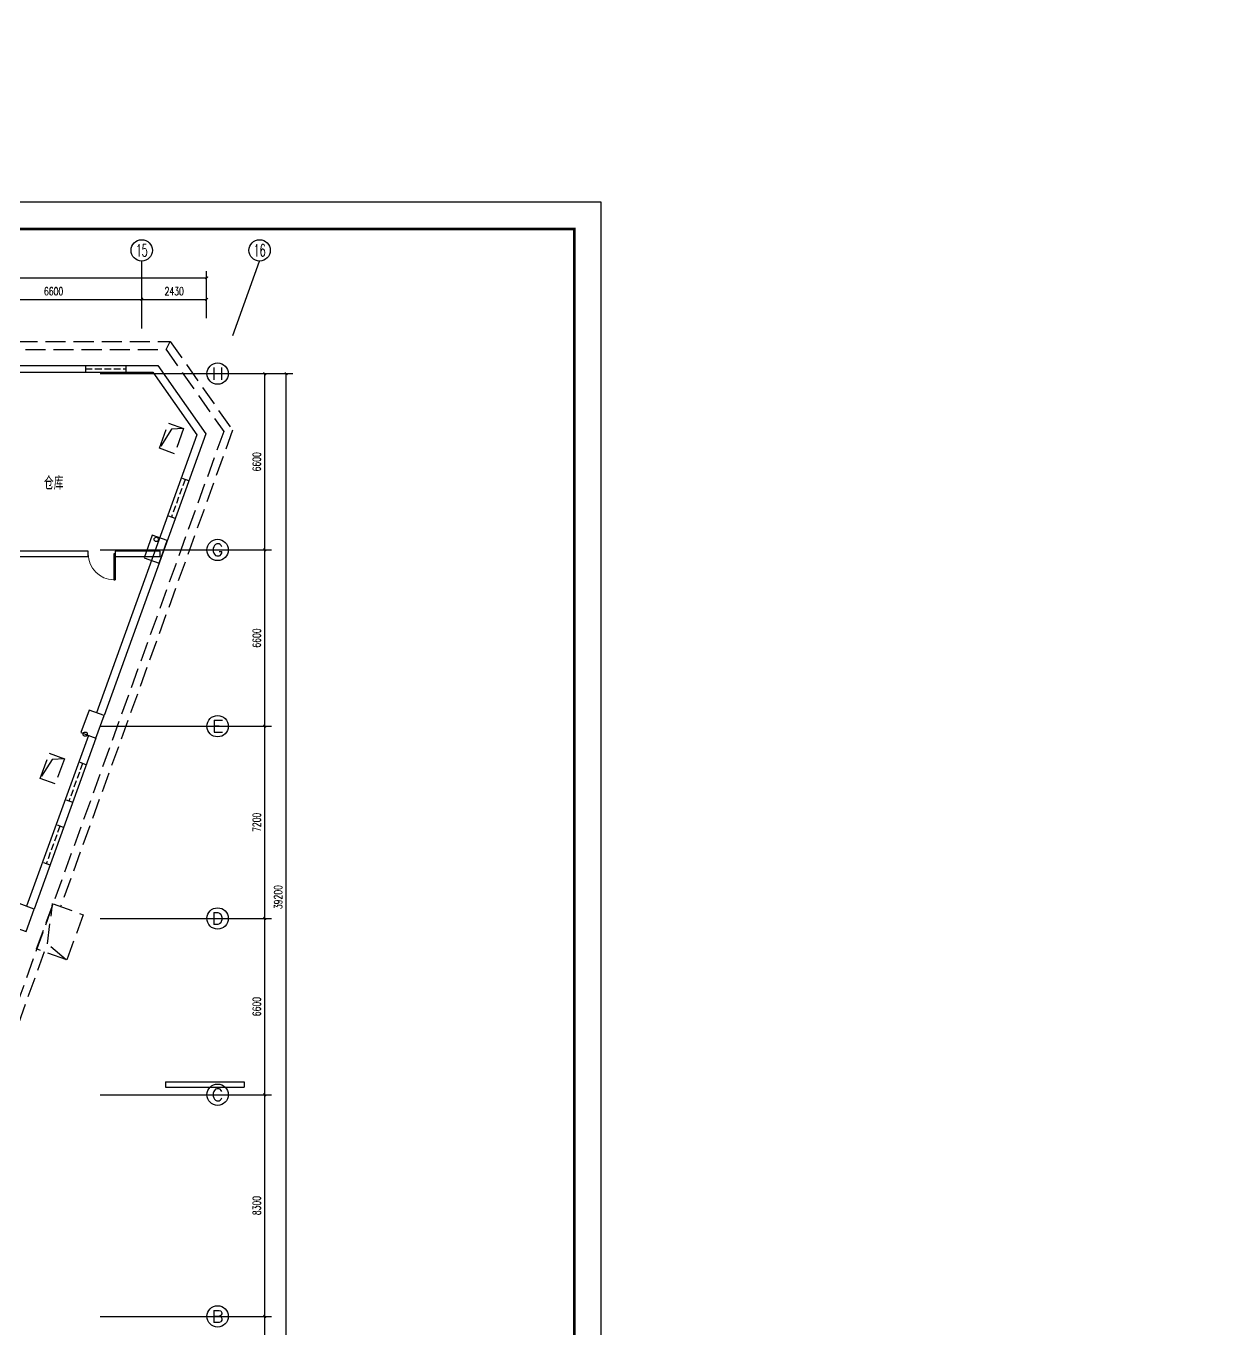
# Model space of a CAD drawing. Extents: x 2166032 to 5302137, y 581493 to 2416206.
# Drawn here: x 2754520 to 2799633, y 1196189 to 1244973 of the extents above; entities that cross this region are included whole.
import ezdxf
from ezdxf.enums import TextEntityAlignment as Align

# ---------------------------------------------------------------- set-up
doc = ezdxf.new("R2010")
doc.units = 0
doc.header["$LTSCALE"] = 1000
doc.header["$MEASUREMENT"] = 0
doc.linetypes.add('DASH', pattern=[0.35, 0.25, -0.1])
for name, color, linetype in [('AXIS', 3, 'Continuous'), ('AXIS_TEXT', 7, 'Continuous'), ('COLUMN', 2, 'Continuous'), ('PUB_TEXT', 7, 'Continuous'), ('PUB_TITLE', 137, 'Continuous'), ('WALL', 8, 'Continuous'), ('WINDOW', 8, 'Continuous'), ('地沟', 8, 'Continuous'), ('屋面', 151, 'Continuous')]:
    doc.layers.add(name, color=color, linetype=linetype)
doc.styles.add('_TCH_AXIS', font='complex_.ttf')
doc.styles.add('COMPLEX', font='complex_.ttf')
doc.styles.add('DIM_FONT', font='simplex_.ttf', dxfattribs={"width": 0.7})
doc.styles.add('TSSD_REIN', font='tssdeng.shx', dxfattribs={"width": 0.7, "bigfont": 'tssdchn.shx'})
doc.dimstyles.new('DIMN', dxfattribs={"dimtxt": 300, "dimasz": 100, "dimexe": 250, "dimexo": 300, "dimgap": 150, "dimtad": 1, "dimdec": 0, "dimzin": 0, "dimdsep": 46, "dimtxsty": 'DIM_FONT', "dimblk": 'ARCHTICK', "dimcen": 0.09, "dimclrt": 7, "dimazin": 2, "dimtfac": 1, "dimtdec": 0, "dimtix": 1, "dimtmove": 2, "dimatfit": 3, "dimldrblk": 'ARCHTICK', "dimfxl": 1, "dimtolj": 1, "dimtzin": 0, "dimarcsym": 0})

# ---------------------------------------------------------------- blocks, each defined once
blk = doc.blocks.new('_ArchTick')
at = {"color": 0, "linetype": 'ByBlock', "const_width": 0.4}
blk.add_lwpolyline([(-0.5, -0.5), (0.5, 0.5)], dxfattribs=at)
blk = doc.blocks.new('*D2555')
at = {"layer": 'AXIS', "color": 0, "lineweight": -2}
for p, q in [((2752251, 1234038), (2752251, 1234990)), ((2752251, 1234740), (2758851, 1234740)), ((2758851, 1234038), (2758851, 1234990))]:
    blk.add_line(p, q, dxfattribs=at)
at = {"layer": 'Defpoints', "color": 0}
for p in [(2758851, 1234740), (2752251, 1233738), (2758851, 1233738)]:
    blk.add_point(p, dxfattribs=at)
at = {"layer": 'AXIS', "color": 0, "lineweight": -2, "xscale": 100, "yscale": 100, "zscale": 100, "rotation": 180}
blk.add_blockref('_ArchTick', (2752251, 1234740), dxfattribs=at)
at = {"layer": 'AXIS', "color": 0, "lineweight": -2, "xscale": 100, "yscale": 100, "zscale": 100}
blk.add_blockref('_ArchTick', (2758851, 1234740), dxfattribs=at)
at = {"layer": 'AXIS', "color": 7, "insert": (2755551, 1235041), "char_height": 300, "attachment_point": 5, "style": 'DIM_FONT'}
blk.add_mtext('\\A1;6600', dxfattribs=at)
blk = doc.blocks.new('*D2556')
at = {"layer": 'AXIS', "color": 0, "lineweight": -2}
for p, q in [((2758851, 1234038), (2758851, 1234990)), ((2758851, 1234740), (2761282, 1234740)), ((2761282, 1234038), (2761282, 1234990))]:
    blk.add_line(p, q, dxfattribs=at)
at = {"layer": 'Defpoints', "color": 0}
for p in [(2761282, 1234740), (2758851, 1233738), (2761282, 1233738)]:
    blk.add_point(p, dxfattribs=at)
at = {"layer": 'AXIS', "color": 0, "lineweight": -2, "xscale": 100, "yscale": 100, "zscale": 100, "rotation": 180}
blk.add_blockref('_ArchTick', (2758851, 1234740), dxfattribs=at)
at = {"layer": 'AXIS', "color": 0, "lineweight": -2, "xscale": 100, "yscale": 100, "zscale": 100}
blk.add_blockref('_ArchTick', (2761282, 1234740), dxfattribs=at)
at = {"layer": 'AXIS', "color": 7, "insert": (2760067, 1235045), "char_height": 300, "attachment_point": 5, "style": 'DIM_FONT'}
blk.add_mtext('\\A1;2430', dxfattribs=at)
blk = doc.blocks.new('*D2557')
at = {"layer": 'AXIS', "color": 0, "lineweight": -2}
for p, q in [((2683651, 1234338), (2683651, 1235790)), ((2761282, 1234338), (2761282, 1235790)), ((2683651, 1235540), (2761282, 1235540))]:
    blk.add_line(p, q, dxfattribs=at)
at = {"layer": 'Defpoints', "color": 0}
for p in [(2761282, 1235540), (2683651, 1234038), (2761282, 1234038)]:
    blk.add_point(p, dxfattribs=at)
at = {"layer": 'AXIS', "color": 0, "lineweight": -2, "xscale": 100, "yscale": 100, "zscale": 100, "rotation": 180}
blk.add_blockref('_ArchTick', (2683651, 1235540), dxfattribs=at)
at = {"layer": 'AXIS', "color": 0, "lineweight": -2, "xscale": 100, "yscale": 100, "zscale": 100}
blk.add_blockref('_ArchTick', (2761282, 1235540), dxfattribs=at)
at = {"layer": 'AXIS', "color": 7, "insert": (2722467, 1235841), "char_height": 300, "attachment_point": 5, "style": 'DIM_FONT'}
blk.add_mtext('\\A1;77630', dxfattribs=at)
blk = doc.blocks.new('*D2572')
at = {"layer": 'AXIS', "color": 0, "lineweight": -2}
for p, q in [((2761256, 1196658), (2763706, 1196658)), ((2763456, 1192758), (2763456, 1196658)), ((2761256, 1192758), (2763706, 1192758))]:
    blk.add_line(p, q, dxfattribs=at)
at = {"layer": 'Defpoints', "color": 0}
for p in [(2760956, 1196658), (2763456, 1196658), (2760956, 1192758)]:
    blk.add_point(p, dxfattribs=at)
at = {"layer": 'AXIS', "color": 0, "lineweight": -2, "xscale": 100, "yscale": 100, "zscale": 100}
for p, rotation in [((2763456, 1196658), 90), ((2763456, 1192758), 270)]:
    blk.add_blockref('_ArchTick', p, dxfattribs=dict(at, rotation=rotation))
at = {"layer": 'AXIS', "color": 7, "insert": (2763155, 1194708), "char_height": 300, "attachment_point": 5, "rotation": 90, "style": 'DIM_FONT'}
blk.add_mtext('\\A1;3900', dxfattribs=at)
blk = doc.blocks.new('*D2573')
at = {"layer": 'AXIS', "color": 0, "lineweight": -2}
for p, q in [((2761256, 1204958), (2763706, 1204958)), ((2763456, 1196658), (2763456, 1204958)), ((2761256, 1196658), (2763706, 1196658))]:
    blk.add_line(p, q, dxfattribs=at)
at = {"layer": 'Defpoints', "color": 0}
for p in [(2760956, 1204958), (2763456, 1204958), (2760956, 1196658)]:
    blk.add_point(p, dxfattribs=at)
at = {"layer": 'AXIS', "color": 0, "lineweight": -2, "xscale": 100, "yscale": 100, "zscale": 100}
for p, rotation in [((2763456, 1204958), 90), ((2763456, 1196658), 270)]:
    blk.add_blockref('_ArchTick', p, dxfattribs=dict(at, rotation=rotation))
at = {"layer": 'AXIS', "color": 7, "insert": (2763155, 1200808), "char_height": 300, "attachment_point": 5, "rotation": 90, "style": 'DIM_FONT'}
blk.add_mtext('\\A1;8300', dxfattribs=at)
blk = doc.blocks.new('*D2574')
at = {"layer": 'AXIS', "color": 0, "lineweight": -2}
for p, q in [((2761256, 1211558), (2763706, 1211558)), ((2763456, 1204958), (2763456, 1211558)), ((2761256, 1204958), (2763706, 1204958))]:
    blk.add_line(p, q, dxfattribs=at)
at = {"layer": 'Defpoints', "color": 0}
for p in [(2760956, 1211558), (2763456, 1211558), (2760956, 1204958)]:
    blk.add_point(p, dxfattribs=at)
at = {"layer": 'AXIS', "color": 0, "lineweight": -2, "xscale": 100, "yscale": 100, "zscale": 100}
for p, rotation in [((2763456, 1211558), 90), ((2763456, 1204958), 270)]:
    blk.add_blockref('_ArchTick', p, dxfattribs=dict(at, rotation=rotation))
at = {"layer": 'AXIS', "color": 7, "insert": (2763155, 1208258), "char_height": 300, "attachment_point": 5, "rotation": 90, "style": 'DIM_FONT'}
blk.add_mtext('\\A1;6600', dxfattribs=at)
blk = doc.blocks.new('*D2575')
at = {"layer": 'AXIS', "color": 0, "lineweight": -2}
for p, q in [((2761256, 1218758), (2763706, 1218758)), ((2763456, 1211558), (2763456, 1218758)), ((2761256, 1211558), (2763706, 1211558))]:
    blk.add_line(p, q, dxfattribs=at)
at = {"layer": 'Defpoints', "color": 0}
for p in [(2760956, 1218758), (2763456, 1218758), (2760956, 1211558)]:
    blk.add_point(p, dxfattribs=at)
at = {"layer": 'AXIS', "color": 0, "lineweight": -2, "xscale": 100, "yscale": 100, "zscale": 100}
for p, rotation in [((2763456, 1218758), 90), ((2763456, 1211558), 270)]:
    blk.add_blockref('_ArchTick', p, dxfattribs=dict(at, rotation=rotation))
at = {"layer": 'AXIS', "color": 7, "insert": (2763155, 1215158), "char_height": 300, "attachment_point": 5, "rotation": 90, "style": 'DIM_FONT'}
blk.add_mtext('\\A1;7200', dxfattribs=at)
blk = doc.blocks.new('*D2576')
at = {"layer": 'AXIS', "color": 0, "lineweight": -2}
for p, q in [((2761256, 1225358), (2763706, 1225358)), ((2763456, 1218758), (2763456, 1225358)), ((2761256, 1218758), (2763706, 1218758))]:
    blk.add_line(p, q, dxfattribs=at)
at = {"layer": 'Defpoints', "color": 0}
for p in [(2760956, 1225358), (2763456, 1225358), (2760956, 1218758)]:
    blk.add_point(p, dxfattribs=at)
at = {"layer": 'AXIS', "color": 0, "lineweight": -2, "xscale": 100, "yscale": 100, "zscale": 100}
for p, rotation in [((2763456, 1225358), 90), ((2763456, 1218758), 270)]:
    blk.add_blockref('_ArchTick', p, dxfattribs=dict(at, rotation=rotation))
at = {"layer": 'AXIS', "color": 7, "insert": (2763155, 1222058), "char_height": 300, "attachment_point": 5, "rotation": 90, "style": 'DIM_FONT'}
blk.add_mtext('\\A1;6600', dxfattribs=at)
blk = doc.blocks.new('*D2577')
at = {"layer": 'AXIS', "color": 0, "lineweight": -2}
for p, q in [((2761256, 1231958), (2763706, 1231958)), ((2763456, 1225358), (2763456, 1231958)), ((2761256, 1225358), (2763706, 1225358))]:
    blk.add_line(p, q, dxfattribs=at)
at = {"layer": 'Defpoints', "color": 0}
for p in [(2760956, 1231958), (2763456, 1231958), (2760956, 1225358)]:
    blk.add_point(p, dxfattribs=at)
at = {"layer": 'AXIS', "color": 0, "lineweight": -2, "xscale": 100, "yscale": 100, "zscale": 100}
for p, rotation in [((2763456, 1231958), 90), ((2763456, 1225358), 270)]:
    blk.add_blockref('_ArchTick', p, dxfattribs=dict(at, rotation=rotation))
at = {"layer": 'AXIS', "color": 7, "insert": (2763155, 1228658), "char_height": 300, "attachment_point": 5, "rotation": 90, "style": 'DIM_FONT'}
blk.add_mtext('\\A1;6600', dxfattribs=at)
blk = doc.blocks.new('*D2578')
at = {"layer": 'AXIS', "color": 0, "lineweight": -2}
for p, q in [((2761256, 1231958), (2764506, 1231958)), ((2764256, 1192758), (2764256, 1231958)), ((2761256, 1192758), (2764506, 1192758))]:
    blk.add_line(p, q, dxfattribs=at)
at = {"layer": 'Defpoints', "color": 0}
for p in [(2760956, 1231958), (2764256, 1231958), (2760956, 1192758)]:
    blk.add_point(p, dxfattribs=at)
at = {"layer": 'AXIS', "color": 0, "lineweight": -2, "xscale": 100, "yscale": 100, "zscale": 100}
for p, rotation in [((2764256, 1231958), 90), ((2764256, 1192758), 270)]:
    blk.add_blockref('_ArchTick', p, dxfattribs=dict(at, rotation=rotation))
at = {"layer": 'AXIS', "color": 7, "insert": (2763955, 1212358), "char_height": 300, "attachment_point": 5, "rotation": 90, "style": 'DIM_FONT'}
blk.add_mtext('\\A1;39200', dxfattribs=at)
blk = doc.blocks.new('$DorLib2D$00000001')
for p, q in [((0.45, 0.975), (0.5, 0.975)), ((0.45, 0), (0.45, 0.975)), ((0.5, 0), (0.5, 0.975)), ((0.5, 0), (0.45, 0))]:
    blk.add_line(p, q)
at = {"lineweight": 13}
blk.add_arc((0.475, 0), 0.975, 91.4693, 180, dxfattribs=at)
blk = doc.blocks.new('_AXISO')
blk.add_circle((0, 0), 0.5)
at = {"layer": 'AXIS_TEXT', "style": 'COMPLEX', "width": 1.171875}
blk.add_attdef('A', text='', height=0.56, dxfattribs=at).set_placement((-0.25, -0.28), (0.25, -0.28), align=Align.FIT)

msp = doc.modelspace()

# ---------------------------------------------------------------- linework, layer by layer
msp.add_circle((2604640.5, 1020101.3), 438608.5)
at = {"layer": 'AXIS'}
for p, q in [((2758851.5, 1233642.7), (2758851.5, 1236173.8)), ((2762258.4, 1233383.6), (2763265.6, 1236173.8)), ((2757290.9, 1231957.8), (2761290.9, 1231957.8)), ((2757290.9, 1225357.8), (2761290.9, 1225357.8)), ((2757290.9, 1218757.8), (2761290.9, 1218757.8)), ((2757290.9, 1211557.8), (2761290.9, 1211557.8)), ((2757290.9, 1204957.8), (2761290.9, 1204957.8)), ((2757290.9, 1196657.8), (2761290.9, 1196657.8))]:
    msp.add_line(p, q, dxfattribs=at)
msp.add_circle((2763265.6, 1236573.8), 400, dxfattribs=at)
at = {"layer": 'COLUMN'}
for p, q in [((2756877.6, 1219362.2), (2756572, 1218515.7)), ((2757441.9, 1219158.5), (2756877.6, 1219362.2)), ((2757136.3, 1218311.9), (2757441.9, 1219158.5)), ((2756572, 1218515.7), (2757136.3, 1218311.9)), ((2754826.3, 1211911.3), (2754261.9, 1212115)), ((2754520.7, 1211064.8), (2754826.3, 1211911.3)), ((2753956.3, 1211268.5), (2754520.7, 1211064.8))]:
    msp.add_line(p, q, dxfattribs=at)
at = {"layer": 'PUB_TITLE'}
msp.add_lwpolyline([(2670952.5, 1178978), (2776052.5, 1178978), (2776052.5, 1238378), (2670952.5, 1238378)], close=True, dxfattribs=at)
at = {"layer": 'PUB_TITLE', "const_width": 100}
msp.add_lwpolyline([(2673452.5, 1179978), (2775052.5, 1179978), (2775052.5, 1237378), (2673452.5, 1237378)], close=True, dxfattribs=at)
at = {"layer": 'WALL'}
for p, q in [((2746751.5, 1232257.8), (2759454.3, 1232257.8)), ((2746751.5, 1232007.8), (2759263.4, 1232007.8)), ((2759263.4, 1232007.8), (2760914.5, 1229661.2)), ((2759454.3, 1232257.8), (2761249.7, 1229706.2)), ((2760914.5, 1229661.2), (2757159.3, 1219260.5)), ((2761249.7, 1229706.2), (2757441.5, 1219158.6)), ((2756851.5, 1225307.8), (2752551.5, 1225307.8)), ((2752551.5, 1225107.8), (2756851.5, 1225107.8)), ((2756851.5, 1225107.8), (2756851.5, 1225307.8)), ((2759542.7, 1225307.8), (2757851.5, 1225307.8)), ((2757851.5, 1225307.8), (2757851.5, 1225107.8)), ((2757851.5, 1225107.8), (2759542.7, 1225107.8)), ((2759542.7, 1225107.8), (2759542.7, 1225307.8)), ((2756853.7, 1218414), (2754542.8, 1212013.6)), ((2757135.8, 1218312.1), (2754825, 1211911.8)), ((2759742.5, 1205440.9), (2762692.5, 1205440.9)), ((2759742.5, 1205440.9), (2759742.5, 1205240.9)), ((2762692.5, 1205440.9), (2762692.5, 1205240.9)), ((2759742.5, 1205240.9), (2762692.5, 1205240.9))]:
    msp.add_line(p, q, dxfattribs=at)
msp.add_lwpolyline([(2759241.6, 1225911.1), (2758936, 1225064.6), (2759500.3, 1224860.8), (2759805.9, 1225707.4), (2759241.6, 1225911.1)], dxfattribs=at)
at = {"layer": 'WINDOW', "linetype": 'DASH'}
for p, q in [((2756751.3, 1232257.8, 800), (2756751.3, 1232007.8, 800)), ((2756751.3, 1232132.8, 800), (2758251.3, 1232132.8, 800)), ((2758251.3, 1232257.8, 800), (2758251.3, 1232007.8, 800)), ((2760471.6, 1227992.8, 800), (2759962.2, 1226582, 800)), ((2760612.7, 1227941.9, 800), (2760330.5, 1228043.8, 800)), ((2760103.3, 1226531, 800), (2759821.1, 1226632.9, 800)), ((2756634.2, 1217364.4, 800), (2756124.8, 1215953.5, 800)), ((2756775.3, 1217313.4, 800), (2756493.1, 1217415.3, 800)), ((2756265.9, 1215902.6, 800), (2755983.7, 1216004.5, 800)), ((2755785.2, 1215012.9, 800), (2755275.8, 1213602.1, 800)), ((2755926.3, 1214962, 800), (2755644.1, 1215063.9, 800)), ((2755416.9, 1213551.1, 800), (2755134.7, 1213653, 800))]:
    msp.add_line(p, q, dxfattribs=at)
at = {"layer": '地沟', "linetype": 'DASH', "ltscale": 3}
for p, q in [((2759763, 1232857.8), (2759918.7, 1233157.8)), ((2759965, 1229873.8), (2759511, 1229164.2)), ((2760416.8, 1229898.7), (2759965, 1229873.8)), ((2755501.6, 1217514.4), (2755047.7, 1216804.8)), ((2755953.5, 1217539.3), (2755501.6, 1217514.4)), ((2755319, 1210608.3), (2755514.5, 1212113.6)), ((2756026.5, 1210011.7), (2755319, 1210608.3))]:
    msp.add_line(p, q, dxfattribs=at)
for points in [[(2742651.5, 1225682.8), (2742651.5, 1233157.8), (2759918.7, 1233157.8), (2762254.3, 1229838.4), (2755815.2, 1212004.1)], [(2742951.5, 1225682.8), (2742951.5, 1232857.8), (2759763, 1232857.8), (2761919.1, 1229793.4), (2749919.4, 1196557.8)], [(2755204, 1210311.1), (2750238.3, 1196557.8)]]:
    msp.add_lwpolyline(points, dxfattribs=at)
for points in [[(2742951.5, 1225682.8), (2742951.5, 1232857.8), (2759763, 1232857.8), (2761919.1, 1229793.4), (2749845.8, 1196354, -0.3160084), (2749281.4, 1195957.8), (2744551.5, 1195957.8)], [(2755204, 1210311.1), (2750056.4, 1196054, -0.3160084), (2749492.1, 1195657.8), (2744851.5, 1195657.8)]]:
    msp.add_lwpolyline(points, format="xyb", dxfattribs=at)
for points in [[(2760416.8, 1229898.7), (2760074.8, 1228959), (2759511, 1229164.2), (2759853, 1230103.9)], [(2755953.5, 1217539.3), (2755611.5, 1216599.6), (2755047.7, 1216804.8), (2755389.7, 1217744.5)], [(2755531.4, 1212107.5), (2756659, 1211697.1), (2756043.4, 1210005.6), (2754915.8, 1210416)]]:
    msp.add_lwpolyline(points, close=True, dxfattribs=at)
at = {"layer": '屋面', "color": 6}
for centre in [(2759394.9, 1225749.5), (2756733.6, 1218459)]:
    msp.add_circle(centre, 80, dxfattribs=at)

# ---------------------------------------------------------------- block references
at = {"layer": 'AXIS'}
ref = msp.add_blockref('_AXISO', (2758851.5, 1236573.8), dxfattribs=dict(at, xscale=800, yscale=800, zscale=800))
ref.add_attrib('A', '15', dxfattribs={"layer": 'AXIS_TEXT', "height": 452.55, "style": '_TCH_AXIS', "width": 0.597514}).set_placement((2758625.2, 1236347.5), (2759077.8, 1236347.5), align=Align.FIT)
ref = msp.add_blockref('_AXISO', (2761690.9, 1231957.8), dxfattribs=dict(at, xscale=800, yscale=800, zscale=800))
ref.add_attrib('A', 'H', dxfattribs={"layer": 'AXIS_TEXT', "height": 452.5, "style": '_TCH_AXIS', "width": 0.877353}).set_placement((2761464.6, 1231731.5), (2761917.1, 1231731.5), align=Align.FIT)
ref = msp.add_blockref('_AXISO', (2761690.9, 1225357.8), dxfattribs=dict(at, xscale=800, yscale=800, zscale=800))
ref.add_attrib('A', 'G', dxfattribs={"layer": 'AXIS_TEXT', "height": 452.5, "style": '_TCH_AXIS', "width": 0.914932}).set_placement((2761464.6, 1225131.5), (2761917.1, 1225131.5), align=Align.FIT)
ref = msp.add_blockref('_AXISO', (2761690.9, 1218757.8), dxfattribs=dict(at, xscale=800, yscale=800, zscale=800))
ref.add_attrib('A', 'E', dxfattribs={"layer": 'AXIS_TEXT', "height": 452.5, "style": '_TCH_AXIS'}).set_placement((2761464.6, 1218531.5), (2761917.1, 1218531.5), align=Align.FIT)
ref = msp.add_blockref('_AXISO', (2761690.9, 1211557.8), dxfattribs=dict(at, xscale=800, yscale=800, zscale=800))
ref.add_attrib('A', 'D', dxfattribs={"layer": 'AXIS_TEXT', "height": 452.5, "style": '_TCH_AXIS', "width": 0.95528}).set_placement((2761464.6, 1211331.5), (2761917.1, 1211331.5), align=Align.FIT)
ref = msp.add_blockref('_AXISO', (2761690.9, 1204957.8), dxfattribs=dict(at, xscale=800, yscale=800, zscale=800))
ref.add_attrib('A', 'C', dxfattribs={"layer": 'AXIS_TEXT', "height": 452.5, "style": '_TCH_AXIS'}).set_placement((2761464.6, 1204731.5), (2761917.1, 1204731.5), align=Align.FIT)
ref = msp.add_blockref('_AXISO', (2761690.9, 1196657.8), dxfattribs=dict(at, xscale=800, yscale=800, zscale=800))
ref.add_attrib('A', 'B', dxfattribs={"layer": 'AXIS_TEXT', "height": 452.5, "style": '_TCH_AXIS', "width": 0.95528}).set_placement((2761464.6, 1196431.5), (2761917.1, 1196431.5), align=Align.FIT)
at = {"layer": 'WINDOW', "xscale": 1000, "yscale": -1000, "zscale": 1000, "rotation": 9.024326942011416e-11}
msp.add_blockref('$DorLib2D$00000001', (2757351.5, 1225207.8), dxfattribs=at)

# ---------------------------------------------------------------- texts
at = {"layer": 'AXIS_TEXT', "style": '_TCH_AXIS', "width": 0.597514}
msp.add_text('16', height=452.55, dxfattribs=at).set_placement((2763039.4, 1236347.5), (2763491.9, 1236347.5), align=Align.FIT)
at = {"layer": 'PUB_TEXT', "style": 'TSSD_REIN', "width": 0.7}
msp.add_text('仓库', height=500, dxfattribs=at).set_placement((2755187.5, 1227610.5))

# ---------------------------------------------------------------- dimensions: what is measured, and where the dimension line sits
at = {"layer": 'AXIS'}
for p1, p2, distance, picture, middle in [((2683651.5, 1234038.1), (2761281.5, 1234038.1), 1501.9, '*D2557', (2722466.5, 1235841.3)), ((2752251.5, 1233738.1), (2758851.5, 1233738.1), 1001.9, '*D2555', (2755551.5, 1235041.3)), ((2758851.5, 1233738.1), (2761281.5, 1233738.1), 1001.9, '*D2556', (2760066.5, 1235044.8)), ((2760956.3, 1225357.8), (2760956.3, 1231957.8), -2500, '*D2577', (2763154.9, 1228657.8)), ((2760956.3, 1192757.8), (2760956.3, 1231957.8), -3300, '*D2578', (2763954.9, 1212357.8)), ((2760956.3, 1218757.8), (2760956.3, 1225357.8), -2500, '*D2576', (2763154.9, 1222057.8)), ((2760956.3, 1211557.8), (2760956.3, 1218757.8), -2500, '*D2575', (2763154.9, 1215157.8)), ((2760956.3, 1204957.8), (2760956.3, 1211557.8), -2500, '*D2574', (2763154.9, 1208257.8)), ((2760956.3, 1196657.8), (2760956.3, 1204957.8), -2500, '*D2573', (2763154.9, 1200807.8)), ((2760956.3, 1192757.8), (2760956.3, 1196657.8), -2500, '*D2572', (2763154.9, 1194707.8))]:
    dim = msp.add_aligned_dim(p1=p1, p2=p2, distance=distance, dimstyle='DIMN', dxfattribs=at)
    dim.commit()
    dim.dimension.update_dxf_attribs({"geometry": picture, "text_midpoint": middle})

doc.saveas('drawing.dxf')
